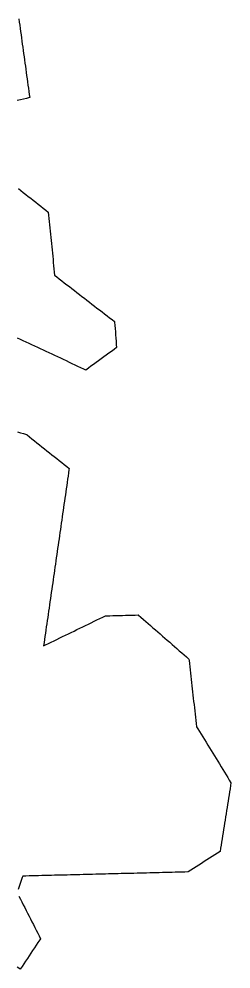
# Model space of a CAD drawing. Header units: millimetres. Extents: x 32 to 3054, y 42 to 5568.
# Drawn here: x 811.7 to 878.4, y 4160.2 to 4459.4 of the extents above; entities that cross this region are included whole.
import ezdxf

# ---------------------------------------------------------------- set-up
doc = ezdxf.new("R2010")
doc.units = ezdxf.units.MM
doc.layers.add('ALL_ISLANDS', color=7, linetype='Continuous')
doc.layers.add('OUTLINE_ISLAND_01', color=7, linetype='Continuous')

msp = doc.modelspace()

# ---------------------------------------------------------------- linework, layer by layer
at = {"layer": 'ALL_ISLANDS'}
for points in [[(811.6048, 4459.4362), (811.7413, 4458.4456), (811.8777, 4457.4549), (812.0142, 4456.4643), (812.1507, 4455.4737), (812.2871, 4454.483), (812.4236, 4453.4924), (812.56, 4452.5017), (812.6965, 4451.5111), (812.833, 4450.5204), (812.9694, 4449.5298), (813.1059, 4448.5391), (813.2424, 4447.5485), (813.3788, 4446.5578), (813.5153, 4445.5672), (813.6517, 4444.5766), (813.7882, 4443.5859), (813.9247, 4442.5953), (814.0611, 4441.6046), (814.1976, 4440.614), (814.3341, 4439.6233), (814.4705, 4438.6327), (814.607, 4437.642), (814.7434, 4436.6514), (814.8799, 4435.6607), (815.0164, 4434.6701), (815.0016, 4434.6666), (814.0294, 4434.4324), (813.0572, 4434.1983), (812.085, 4433.9641), (811.1128, 4433.73)], [(811.4442, 4406.0669), (812.2273, 4405.4451), (813.0105, 4404.8232), (813.7936, 4404.2014), (814.5768, 4403.5796), (815.3599, 4402.9577), (816.1431, 4402.3359), (816.9262, 4401.714), (817.7093, 4401.0922), (818.4925, 4400.4704), (819.2756, 4399.8485), (820.0588, 4399.2267), (820.8419, 4398.6048), (820.9406, 4397.6351), (821.0418, 4396.6402), (821.143, 4395.6453), (821.2443, 4394.6505), (821.3455, 4393.6556), (821.4467, 4392.6607), (821.5479, 4391.6659), (821.6492, 4390.671), (821.7504, 4389.6761), (821.8516, 4388.6813), (821.9528, 4387.6864), (822.0541, 4386.6916), (822.1553, 4385.6967), (822.2565, 4384.7018), (822.3577, 4383.707), (822.459, 4382.7121), (822.5602, 4381.7172), (822.6614, 4380.7224), (822.7626, 4379.7275), (822.8639, 4378.7326), (823.55, 4378.2019), (824.341, 4377.5901), (825.132, 4376.9783), (825.923, 4376.3665), (826.714, 4375.7547), (827.505, 4375.1429), (828.296, 4374.531), (829.087, 4373.9192), (829.878, 4373.3074), (830.669, 4372.6956), (831.46, 4372.0838), (832.251, 4371.472), (833.042, 4370.8602), (833.833, 4370.2483), (834.624, 4369.6365), (835.415, 4369.0247), (836.206, 4368.4129), (836.997, 4367.8011), (837.788, 4367.1893), (838.579, 4366.5774), (839.37, 4365.9656), (840.161, 4365.3538), (840.952, 4364.742), (841.743, 4364.1302), (841.7594, 4363.9128), (841.8346, 4362.9157), (841.9098, 4361.9185), (841.9849, 4360.9213), (842.0601, 4359.9241), (842.1353, 4358.927), (842.2105, 4357.9298), (842.2856, 4356.9326), (842.3608, 4355.9355), (841.5616, 4355.3521), (840.7539, 4354.7625), (839.9462, 4354.1729), (839.1384, 4353.5834), (838.3307, 4352.9938), (837.523, 4352.4042), (836.7153, 4351.8147), (835.9076, 4351.2251), (835.0999, 4350.6355), (834.2921, 4350.0459), (833.4844, 4349.4564), (832.6767, 4348.8668), (832.0239, 4349.1733), (831.1187, 4349.5983), (830.2135, 4350.0232), (829.3083, 4350.4482), (828.4031, 4350.8732), (827.4979, 4351.2982), (826.5927, 4351.7232), (825.6875, 4352.1482), (824.7823, 4352.5731), (823.8771, 4352.9981), (822.9719, 4353.4231), (822.0667, 4353.8481), (821.1615, 4354.2731), (820.2563, 4354.698), (819.3511, 4355.123), (818.4459, 4355.548), (817.5407, 4355.973), (816.6355, 4356.398), (815.7303, 4356.823), (814.8251, 4357.2479), (813.9199, 4357.6729), (813.0147, 4358.0979), (812.1095, 4358.5229), (811.2043, 4358.9479)], [(811.1464, 4329.4085), (812.1091, 4329.1382), (813.0719, 4328.8678), (814.0346, 4328.5974), (814.1826, 4328.4787), (814.9626, 4327.853), (815.7426, 4327.2272), (816.5226, 4326.6014), (817.3026, 4325.9756), (818.0826, 4325.3498), (818.8626, 4324.724), (819.6426, 4324.0983), (820.4225, 4323.4725), (821.2025, 4322.8467), (821.9825, 4322.2209), (822.7625, 4321.5951), (823.5425, 4320.9694), (824.3225, 4320.3436), (825.1025, 4319.7178), (825.8825, 4319.092), (826.6625, 4318.4662), (827.4425, 4317.8405), (827.3865, 4317.4519), (827.2439, 4316.4621), (827.1012, 4315.4724), (826.9585, 4314.4826), (826.8159, 4313.4928), (826.6732, 4312.503), (826.5306, 4311.5133), (826.3879, 4310.5235), (826.2452, 4309.5337), (826.1026, 4308.544), (825.9599, 4307.5542), (825.8173, 4306.5644), (825.6746, 4305.5746), (825.5319, 4304.5849), (825.3893, 4303.5951), (825.2466, 4302.6053), (825.104, 4301.6156), (824.9613, 4300.6258), (824.8186, 4299.636), (824.676, 4298.6462), (824.5333, 4297.6565), (824.3906, 4296.6667), (824.248, 4295.6769), (824.1053, 4294.6872), (823.9627, 4293.6974), (823.82, 4292.7076), (823.6773, 4291.7178), (823.5347, 4290.7281), (823.392, 4289.7383), (823.2494, 4288.7485), (823.1067, 4287.7588), (822.964, 4286.769), (822.8214, 4285.7792), (822.6787, 4284.7894), (822.5361, 4283.7997), (822.3934, 4282.8099), (822.2507, 4281.8201), (822.1081, 4280.8304), (821.9654, 4279.8406), (821.8227, 4278.8508), (821.6801, 4277.861), (821.5374, 4276.8713), (821.3948, 4275.8815), (821.2521, 4274.8917), (821.1094, 4273.902), (820.9668, 4272.9122), (820.8241, 4271.9224), (820.6815, 4270.9326), (820.5388, 4269.9429), (820.3961, 4268.9531), (820.2535, 4267.9633), (820.1108, 4266.9736), (819.9681, 4265.9838), (819.8255, 4264.994), (819.6828, 4264.0042), (819.5402, 4263.0145), (819.3975, 4262.0247), (819.9976, 4262.3156), (820.8974, 4262.7518), (821.7972, 4263.188), (822.6971, 4263.6242), (823.5969, 4264.0604), (824.4968, 4264.4967), (825.3966, 4264.9329), (826.2965, 4265.3691), (827.1963, 4265.8053), (828.0961, 4266.2415), (828.996, 4266.6777), (829.8958, 4267.114), (830.7957, 4267.5502), (831.6955, 4267.9864), (832.5953, 4268.4226), (833.4952, 4268.8588), (834.395, 4269.295), (835.2949, 4269.7313), (836.1947, 4270.1675), (837.0946, 4270.6037), (837.9944, 4271.0399), (838.8942, 4271.4761), (839.2141, 4271.4846), (840.2137, 4271.5111), (841.2134, 4271.5376), (842.213, 4271.5641), (843.2127, 4271.5906), (844.2123, 4271.6171), (845.212, 4271.6435), (846.2116, 4271.67), (847.2113, 4271.6965), (848.2109, 4271.723), (849.2106, 4271.7495), (849.3026, 4271.6692), (850.056, 4271.0117), (850.8093, 4270.3541), (851.5627, 4269.6965), (852.3161, 4269.0389), (853.0695, 4268.3814), (853.8229, 4267.7238), (854.5763, 4267.0662), (855.3297, 4266.4086), (856.0831, 4265.7511), (856.8365, 4265.0935), (857.5899, 4264.4359), (858.3432, 4263.7783), (859.0966, 4263.1208), (859.85, 4262.4632), (860.6034, 4261.8056), (861.3568, 4261.148), (862.1102, 4260.4905), (862.8636, 4259.8329), (863.617, 4259.1753), (864.3704, 4258.5177), (865.1238, 4257.8602), (865.1738, 4257.4172), (865.2861, 4256.4235), (865.3984, 4255.4299), (865.5107, 4254.4362), (865.623, 4253.4425), (865.7353, 4252.4489), (865.8476, 4251.4552), (865.9599, 4250.4615), (866.0723, 4249.4678), (866.1846, 4248.4742), (866.2969, 4247.4805), (866.4092, 4246.4868), (866.5215, 4245.4931), (866.6338, 4244.4995), (866.7461, 4243.5058), (866.8584, 4242.5121), (866.9707, 4241.5184), (867.083, 4240.5248), (867.1953, 4239.5311), (867.3076, 4238.5374), (867.4199, 4237.5437), (867.5322, 4236.5501), (867.9398, 4235.885), (868.4623, 4235.0324), (868.9849, 4234.1798), (869.5074, 4233.3271), (870.0299, 4232.4745), (870.5524, 4231.6219), (871.075, 4230.7693), (871.5975, 4229.9167), (872.12, 4229.064), (872.6426, 4228.2114), (873.1651, 4227.3588), (873.6876, 4226.5062), (874.2102, 4225.6536), (874.7327, 4224.8009), (875.2552, 4223.9483), (875.7778, 4223.0957), (876.3003, 4222.2431), (876.8228, 4221.3905), (877.3453, 4220.5378), (877.8679, 4219.6852), (878.3904, 4218.8326), (878.2587, 4218.0047), (878.1015, 4217.0171), (877.9444, 4216.0295), (877.7873, 4215.042), (877.6301, 4214.0544), (877.473, 4213.0668), (877.3158, 4212.0792), (877.1587, 4211.0916), (877.0016, 4210.1041), (876.8444, 4209.1165), (876.6873, 4208.1289), (876.5302, 4207.1413), (876.373, 4206.1538), (876.2159, 4205.1662), (876.0587, 4204.1786), (875.9016, 4203.191), (875.7445, 4202.2035), (875.5873, 4201.2159), (875.4302, 4200.2283), (875.273, 4199.2407), (875.1159, 4198.2532), (874.9588, 4197.2656), (874.1792, 4196.7615), (873.3394, 4196.2186), (872.4996, 4195.6757), (871.6598, 4195.1327), (870.82, 4194.5898), (869.9803, 4194.0469), (869.1405, 4193.5039), (868.3007, 4192.961), (867.4609, 4192.4181), (866.6212, 4191.8751), (865.7814, 4191.3322), (864.9416, 4190.7893), (864.8277, 4190.7864), (863.828, 4190.7613), (862.8283, 4190.7363), (861.8286, 4190.7112), (860.8289, 4190.6861), (859.8293, 4190.661), (858.8296, 4190.6359), (857.8299, 4190.6108), (856.8302, 4190.5858), (855.8305, 4190.5607), (854.8308, 4190.5356), (853.8311, 4190.5105), (852.8315, 4190.4854), (851.8318, 4190.4604), (850.8321, 4190.4353), (849.8324, 4190.4102), (848.8327, 4190.3851), (847.833, 4190.36), (846.8333, 4190.3349), (845.8337, 4190.3099), (844.834, 4190.2848), (843.8343, 4190.2597), (842.8346, 4190.2346), (841.8349, 4190.2095), (840.8352, 4190.1845), (839.8355, 4190.1594), (838.8359, 4190.1343), (837.8362, 4190.1092), (836.8365, 4190.0841), (835.8368, 4190.059), (834.8371, 4190.034), (833.8374, 4190.0089), (832.8377, 4189.9838), (831.8381, 4189.9587), (830.8384, 4189.9336), (829.8387, 4189.9085), (828.839, 4189.8835), (827.8393, 4189.8584), (826.8396, 4189.8333), (825.8399, 4189.8082), (824.8403, 4189.7831), (823.8406, 4189.7581), (822.8409, 4189.733), (821.8412, 4189.7079), (820.8415, 4189.6828), (819.8418, 4189.6577), (818.8422, 4189.6326), (817.8425, 4189.6076), (816.8428, 4189.5825), (815.8431, 4189.5574), (814.8434, 4189.5323), (813.8437, 4189.5072), (812.844, 4189.4822), (812.6913, 4189.0577), (812.3526, 4188.1168), (812.014, 4187.1759), (811.6753, 4186.235), (811.3367, 4185.2941)], [(811.6195, 4183.1359), (812.0743, 4182.2453), (812.529, 4181.3547), (812.9838, 4180.4641), (813.4385, 4179.5735), (813.8933, 4178.6828), (814.3481, 4177.7922), (814.8028, 4176.9016), (815.2576, 4176.011), (815.7123, 4175.1204), (816.1671, 4174.2298), (816.6218, 4173.3391), (817.0766, 4172.4485), (817.5313, 4171.5579), (817.9861, 4170.6673), (818.4409, 4169.7767), (818.1751, 4169.3788), (817.6197, 4168.5473), (817.0643, 4167.7157), (816.5088, 4166.8842), (815.9534, 4166.0526), (815.398, 4165.221), (814.8425, 4164.3895), (814.2871, 4163.5579), (813.7317, 4162.7264), (813.1762, 4161.8948), (812.6208, 4161.0632), (812.0653, 4160.2317), (811.8885, 4160.3339), (811.0226, 4160.8342)]]:
    msp.add_lwpolyline(points, dxfattribs=at)
at = {"layer": 'OUTLINE_ISLAND_01'}
for points in [[(811.6048, 4459.4362), (811.7413, 4458.4456), (811.8777, 4457.4549), (812.0142, 4456.4643), (812.1507, 4455.4737), (812.2871, 4454.483), (812.4236, 4453.4924), (812.56, 4452.5017), (812.6965, 4451.5111), (812.833, 4450.5204), (812.9694, 4449.5298), (813.1059, 4448.5391), (813.2424, 4447.5485), (813.3788, 4446.5578), (813.5153, 4445.5672), (813.6517, 4444.5766), (813.7882, 4443.5859), (813.9247, 4442.5953), (814.0611, 4441.6046), (814.1976, 4440.614), (814.3341, 4439.6233), (814.4705, 4438.6327), (814.607, 4437.642), (814.7434, 4436.6514), (814.8799, 4435.6607), (815.0164, 4434.6701), (815.0016, 4434.6666), (814.0294, 4434.4324), (813.0572, 4434.1983), (812.085, 4433.9641), (811.1128, 4433.73)], [(811.4442, 4406.0669), (812.2273, 4405.4451), (813.0105, 4404.8232), (813.7936, 4404.2014), (814.5768, 4403.5796), (815.3599, 4402.9577), (816.1431, 4402.3359), (816.9262, 4401.714), (817.7093, 4401.0922), (818.4925, 4400.4704), (819.2756, 4399.8485), (820.0588, 4399.2267), (820.8419, 4398.6048), (820.9406, 4397.6351), (821.0418, 4396.6402), (821.143, 4395.6453), (821.2443, 4394.6505), (821.3455, 4393.6556), (821.4467, 4392.6607), (821.5479, 4391.6659), (821.6492, 4390.671), (821.7504, 4389.6761), (821.8516, 4388.6813), (821.9528, 4387.6864), (822.0541, 4386.6916), (822.1553, 4385.6967), (822.2565, 4384.7018), (822.3577, 4383.707), (822.459, 4382.7121), (822.5602, 4381.7172), (822.6614, 4380.7224), (822.7626, 4379.7275), (822.8639, 4378.7326), (823.55, 4378.2019), (824.341, 4377.5901), (825.132, 4376.9783), (825.923, 4376.3665), (826.714, 4375.7547), (827.505, 4375.1429), (828.296, 4374.531), (829.087, 4373.9192), (829.878, 4373.3074), (830.669, 4372.6956), (831.46, 4372.0838), (832.251, 4371.472), (833.042, 4370.8602), (833.833, 4370.2483), (834.624, 4369.6365), (835.415, 4369.0247), (836.206, 4368.4129), (836.997, 4367.8011), (837.788, 4367.1893), (838.579, 4366.5774), (839.37, 4365.9656), (840.161, 4365.3538), (840.952, 4364.742), (841.743, 4364.1302), (841.7594, 4363.9128), (841.8346, 4362.9157), (841.9098, 4361.9185), (841.9849, 4360.9213), (842.0601, 4359.9241), (842.1353, 4358.927), (842.2105, 4357.9298), (842.2856, 4356.9326), (842.3608, 4355.9355), (841.5616, 4355.3521), (840.7539, 4354.7625), (839.9462, 4354.1729), (839.1384, 4353.5834), (838.3307, 4352.9938), (837.523, 4352.4042), (836.7153, 4351.8147), (835.9076, 4351.2251), (835.0999, 4350.6355), (834.2921, 4350.0459), (833.4844, 4349.4564), (832.6767, 4348.8668), (832.0239, 4349.1733), (831.1187, 4349.5983), (830.2135, 4350.0232), (829.3083, 4350.4482), (828.4031, 4350.8732), (827.4979, 4351.2982), (826.5927, 4351.7232), (825.6875, 4352.1482), (824.7823, 4352.5731), (823.8771, 4352.9981), (822.9719, 4353.4231), (822.0667, 4353.8481), (821.1615, 4354.2731), (820.2563, 4354.698), (819.3511, 4355.123), (818.4459, 4355.548), (817.5407, 4355.973), (816.6355, 4356.398), (815.7303, 4356.823), (814.8251, 4357.2479), (813.9199, 4357.6729), (813.0147, 4358.0979), (812.1095, 4358.5229), (811.2043, 4358.9479)], [(811.1464, 4329.4085), (812.1091, 4329.1382), (813.0719, 4328.8678), (814.0346, 4328.5974), (814.1826, 4328.4787), (814.9626, 4327.853), (815.7426, 4327.2272), (816.5226, 4326.6014), (817.3026, 4325.9756), (818.0826, 4325.3498), (818.8626, 4324.724), (819.6426, 4324.0983), (820.4225, 4323.4725), (821.2025, 4322.8467), (821.9825, 4322.2209), (822.7625, 4321.5951), (823.5425, 4320.9694), (824.3225, 4320.3436), (825.1025, 4319.7178), (825.8825, 4319.092), (826.6625, 4318.4662), (827.4425, 4317.8405), (827.3865, 4317.4519), (827.2439, 4316.4621), (827.1012, 4315.4724), (826.9585, 4314.4826), (826.8159, 4313.4928), (826.6732, 4312.503), (826.5306, 4311.5133), (826.3879, 4310.5235), (826.2452, 4309.5337), (826.1026, 4308.544), (825.9599, 4307.5542), (825.8173, 4306.5644), (825.6746, 4305.5746), (825.5319, 4304.5849), (825.3893, 4303.5951), (825.2466, 4302.6053), (825.104, 4301.6156), (824.9613, 4300.6258), (824.8186, 4299.636), (824.676, 4298.6462), (824.5333, 4297.6565), (824.3906, 4296.6667), (824.248, 4295.6769), (824.1053, 4294.6872), (823.9627, 4293.6974), (823.82, 4292.7076), (823.6773, 4291.7178), (823.5347, 4290.7281), (823.392, 4289.7383), (823.2494, 4288.7485), (823.1067, 4287.7588), (822.964, 4286.769), (822.8214, 4285.7792), (822.6787, 4284.7894), (822.5361, 4283.7997), (822.3934, 4282.8099), (822.2507, 4281.8201), (822.1081, 4280.8304), (821.9654, 4279.8406), (821.8227, 4278.8508), (821.6801, 4277.861), (821.5374, 4276.8713), (821.3948, 4275.8815), (821.2521, 4274.8917), (821.1094, 4273.902), (820.9668, 4272.9122), (820.8241, 4271.9224), (820.6815, 4270.9326), (820.5388, 4269.9429), (820.3961, 4268.9531), (820.2535, 4267.9633), (820.1108, 4266.9736), (819.9681, 4265.9838), (819.8255, 4264.994), (819.6828, 4264.0042), (819.5402, 4263.0145), (819.3975, 4262.0247), (819.9976, 4262.3156), (820.8974, 4262.7518), (821.7972, 4263.188), (822.6971, 4263.6242), (823.5969, 4264.0604), (824.4968, 4264.4967), (825.3966, 4264.9329), (826.2965, 4265.3691), (827.1963, 4265.8053), (828.0961, 4266.2415), (828.996, 4266.6777), (829.8958, 4267.114), (830.7957, 4267.5502), (831.6955, 4267.9864), (832.5953, 4268.4226), (833.4952, 4268.8588), (834.395, 4269.295), (835.2949, 4269.7313), (836.1947, 4270.1675), (837.0946, 4270.6037), (837.9944, 4271.0399), (838.8942, 4271.4761), (839.2141, 4271.4846), (840.2137, 4271.5111), (841.2134, 4271.5376), (842.213, 4271.5641), (843.2127, 4271.5906), (844.2123, 4271.6171), (845.212, 4271.6435), (846.2116, 4271.67), (847.2113, 4271.6965), (848.2109, 4271.723), (849.2106, 4271.7495), (849.3026, 4271.6692), (850.056, 4271.0117), (850.8093, 4270.3541), (851.5627, 4269.6965), (852.3161, 4269.0389), (853.0695, 4268.3814), (853.8229, 4267.7238), (854.5763, 4267.0662), (855.3297, 4266.4086), (856.0831, 4265.7511), (856.8365, 4265.0935), (857.5899, 4264.4359), (858.3432, 4263.7783), (859.0966, 4263.1208), (859.85, 4262.4632), (860.6034, 4261.8056), (861.3568, 4261.148), (862.1102, 4260.4905), (862.8636, 4259.8329), (863.617, 4259.1753), (864.3704, 4258.5177), (865.1238, 4257.8602), (865.1738, 4257.4172), (865.2861, 4256.4235), (865.3984, 4255.4299), (865.5107, 4254.4362), (865.623, 4253.4425), (865.7353, 4252.4489), (865.8476, 4251.4552), (865.9599, 4250.4615), (866.0723, 4249.4678), (866.1846, 4248.4742), (866.2969, 4247.4805), (866.4092, 4246.4868), (866.5215, 4245.4931), (866.6338, 4244.4995), (866.7461, 4243.5058), (866.8584, 4242.5121), (866.9707, 4241.5184), (867.083, 4240.5248), (867.1953, 4239.5311), (867.3076, 4238.5374), (867.4199, 4237.5437), (867.5322, 4236.5501), (867.9398, 4235.885), (868.4623, 4235.0324), (868.9849, 4234.1798), (869.5074, 4233.3271), (870.0299, 4232.4745), (870.5524, 4231.6219), (871.075, 4230.7693), (871.5975, 4229.9167), (872.12, 4229.064), (872.6426, 4228.2114), (873.1651, 4227.3588), (873.6876, 4226.5062), (874.2102, 4225.6536), (874.7327, 4224.8009), (875.2552, 4223.9483), (875.7778, 4223.0957), (876.3003, 4222.2431), (876.8228, 4221.3905), (877.3453, 4220.5378), (877.8679, 4219.6852), (878.3904, 4218.8326), (878.2587, 4218.0047), (878.1015, 4217.0171), (877.9444, 4216.0295), (877.7873, 4215.042), (877.6301, 4214.0544), (877.473, 4213.0668), (877.3158, 4212.0792), (877.1587, 4211.0916), (877.0016, 4210.1041), (876.8444, 4209.1165), (876.6873, 4208.1289), (876.5302, 4207.1413), (876.373, 4206.1538), (876.2159, 4205.1662), (876.0587, 4204.1786), (875.9016, 4203.191), (875.7445, 4202.2035), (875.5873, 4201.2159), (875.4302, 4200.2283), (875.273, 4199.2407), (875.1159, 4198.2532), (874.9588, 4197.2656), (874.1792, 4196.7615), (873.3394, 4196.2186), (872.4996, 4195.6757), (871.6598, 4195.1327), (870.82, 4194.5898), (869.9803, 4194.0469), (869.1405, 4193.5039), (868.3007, 4192.961), (867.4609, 4192.4181), (866.6212, 4191.8751), (865.7814, 4191.3322), (864.9416, 4190.7893), (864.8277, 4190.7864), (863.828, 4190.7613), (862.8283, 4190.7363), (861.8286, 4190.7112), (860.8289, 4190.6861), (859.8293, 4190.661), (858.8296, 4190.6359), (857.8299, 4190.6108), (856.8302, 4190.5858), (855.8305, 4190.5607), (854.8308, 4190.5356), (853.8311, 4190.5105), (852.8315, 4190.4854), (851.8318, 4190.4604), (850.8321, 4190.4353), (849.8324, 4190.4102), (848.8327, 4190.3851), (847.833, 4190.36), (846.8333, 4190.3349), (845.8337, 4190.3099), (844.834, 4190.2848), (843.8343, 4190.2597), (842.8346, 4190.2346), (841.8349, 4190.2095), (840.8352, 4190.1845), (839.8355, 4190.1594), (838.8359, 4190.1343), (837.8362, 4190.1092), (836.8365, 4190.0841), (835.8368, 4190.059), (834.8371, 4190.034), (833.8374, 4190.0089), (832.8377, 4189.9838), (831.8381, 4189.9587), (830.8384, 4189.9336), (829.8387, 4189.9085), (828.839, 4189.8835), (827.8393, 4189.8584), (826.8396, 4189.8333), (825.8399, 4189.8082), (824.8403, 4189.7831), (823.8406, 4189.7581), (822.8409, 4189.733), (821.8412, 4189.7079), (820.8415, 4189.6828), (819.8418, 4189.6577), (818.8422, 4189.6326), (817.8425, 4189.6076), (816.8428, 4189.5825), (815.8431, 4189.5574), (814.8434, 4189.5323), (813.8437, 4189.5072), (812.844, 4189.4822), (812.6913, 4189.0577), (812.3526, 4188.1168), (812.014, 4187.1759), (811.6753, 4186.235), (811.3367, 4185.2941)], [(811.6195, 4183.1359), (812.0743, 4182.2453), (812.529, 4181.3547), (812.9838, 4180.4641), (813.4385, 4179.5735), (813.8933, 4178.6828), (814.3481, 4177.7922), (814.8028, 4176.9016), (815.2576, 4176.011), (815.7123, 4175.1204), (816.1671, 4174.2298), (816.6218, 4173.3391), (817.0766, 4172.4485), (817.5313, 4171.5579), (817.9861, 4170.6673), (818.4409, 4169.7767), (818.1751, 4169.3788), (817.6197, 4168.5473), (817.0643, 4167.7157), (816.5088, 4166.8842), (815.9534, 4166.0526), (815.398, 4165.221), (814.8425, 4164.3895), (814.2871, 4163.5579), (813.7317, 4162.7264), (813.1762, 4161.8948), (812.6208, 4161.0632), (812.0653, 4160.2317), (811.8885, 4160.3339), (811.0226, 4160.8342)]]:
    msp.add_lwpolyline(points, dxfattribs=at)

doc.saveas('drawing.dxf')
